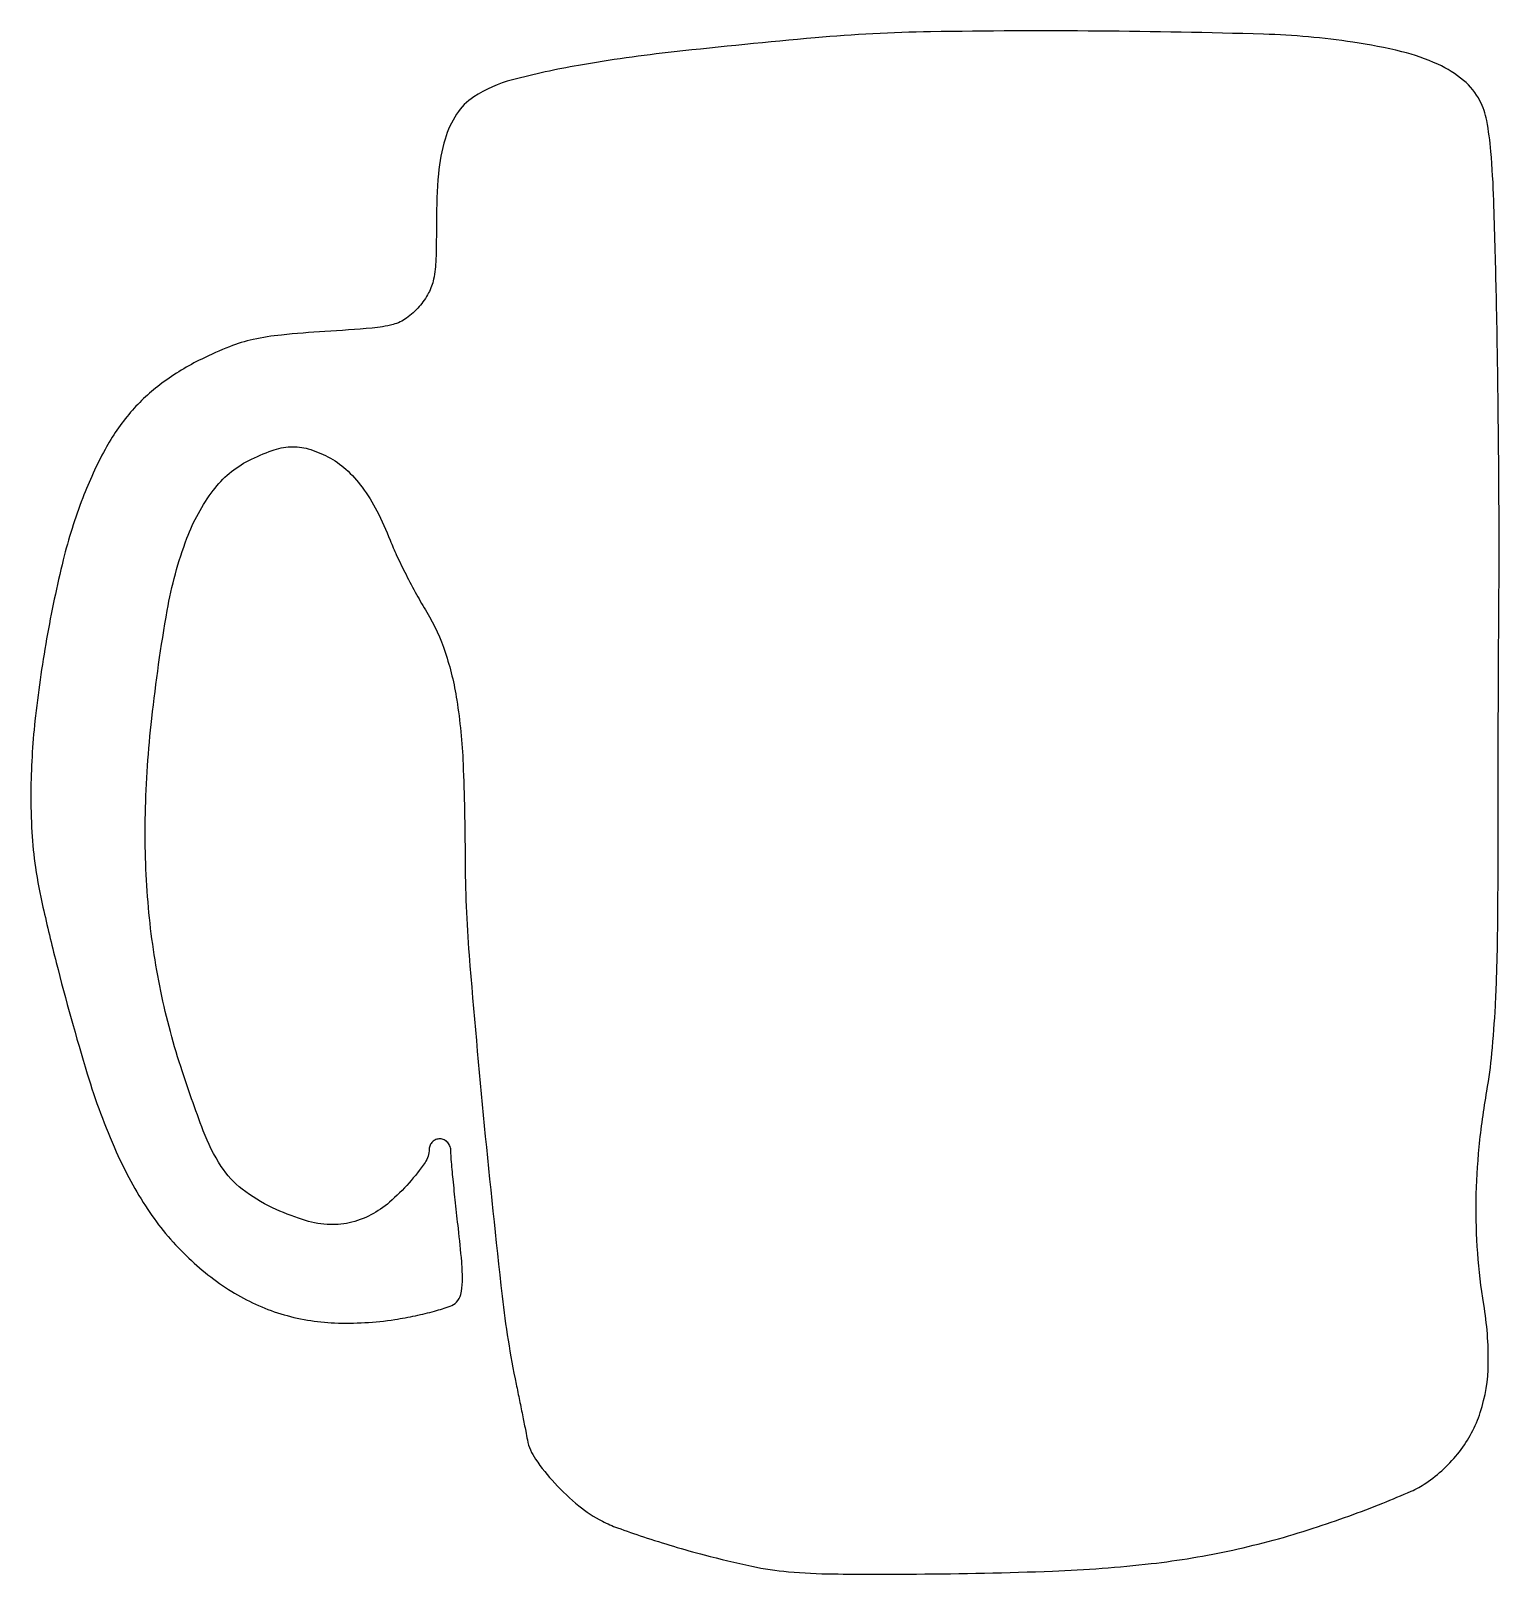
# Model space of a CAD drawing. Extents: x 1 to 204, y 1 to 215.
import ezdxf

# ---------------------------------------------------------------- set-up
doc = ezdxf.new("R2010")
doc.units = 0

msp = doc.modelspace()

# ---------------------------------------------------------------- linework, layer by layer
msp.add_lwpolyline([(109.5, 213.563074, 0.005127), (89.937192, 211.618912, 0.015515), (76.683825, 209.746655, 0.021476), (67.522988, 207.752759, 0.080715), (62.166474, 205.371355, 0.103832), (59.79855, 202.99896, 0.071889), (58.199253, 199.548288, 0.051376), (57.282787, 194.726041, 0.02129), (57, 188.087882, -0.007403), (56.922654, 182.864464, -0.042933), (56.60542, 180.128295, -0.074589), (55.90467, 178.209412, -0.05288), (54.599523, 176.320806, -0.059752), (52.847651, 174.717755, -0.091117), (50.987726, 173.842198, -0.043968), (48.086976, 173.343183, -0.005153), (41.532372, 172.869261, 0.008949), (35.509677, 172.38781, 0.03049), (31.625954, 171.766524, 0.038292), (28.328517, 170.760455, 0.0212), (24.474823, 169.06222, 0.044357), (18.965151, 165.713533, 0.05703), (14.625447, 161.681088, 0.053059), (11.088095, 156.534074, 0.032021), (7.985343, 149.805772, 0.031824), (5.292385, 141.235181, 0.016653), (2.987158, 130.28624, 0.016544), (1.372754, 118.922789, 0.025388), (0.803789, 109, 0.016065), (0.944758, 103.497951, 0.022525), (1.449002, 98.609416, 0.018364), (2.478144, 93.096368, 0.006818), (4.314875, 85.421841, 0.011693), (8.614216, 70.003045, 0.030466), (12.628621, 59.214588, 0.041641), (16.995821, 51.227586, 0.054247), (22.309325, 44.81572, 0.052779), (28.634738, 39.856148, 0.065726), (35.424478, 36.756768, 0.06447), (42.892768, 35.488582, 0.048242), (51.234185, 35.964273, 0.013307), (54.110153, 36.487573, 0.016698), (56.742115, 37.131634, 0.014945), (58.886365, 37.802621, 0.112748), (59.781525, 38.360985, 0.14309), (60.371123, 39.429316, 0.048725), (60.590158, 41.205957, 0.028182), (60.504248, 43.971436, 0.006664), (60.03973, 48.56724, -0.001955), (59.647241, 52.116001, -0.002495), (59.3146, 55.390064, -0.001938), (59.060116, 58.136802, -0.020958), (59.008205, 59.25, 0.084304), (58.89149, 59.918307, 0.092819), (58.561785, 60.485937, 0.099964), (58.072809, 60.865597, 0.115748), (57.5, 61, 0.093802), (56.927421, 60.891628, 0.09656), (56.440625, 60.581913, 0.099077), (56.114792, 60.119794, 0.104534), (56, 59.576725, -0.152639), (55.416523, 57.709958, -0.029729), (53.21308, 54.901818, -0.032393), (50.497358, 52.208404, -0.059887), (47.930544, 50.464083, -0.063825), (44.906945, 49.361163, -0.073812), (41.851794, 49.131786, -0.061424), (38.432968, 49.807437, -0.029489), (34.268488, 51.455199, -0.056721), (30.088391, 54.012577, -0.083271), (27.181967, 57.181178, -0.053791), (24.693812, 62.096097, -0.011954), (21.571734, 71, -0.029403), (18.661278, 82.185676, -0.02821), (17.03341, 93.791321, -0.026791), (16.672684, 106.064905, -0.021486), (17.559747, 119.25486, -0.015789), (19.693647, 134.214016, -0.046645), (22.424732, 144.218561, -0.071404), (26.071008, 150.856988, -0.114042), (31.003303, 155.001685, -0.032274), (34.219138, 156.388769, -0.074115), (36.799765, 156.89776, -0.082723), (39.236606, 156.608144, -0.048509), (41.970822, 155.515089, -0.06552), (44.45231, 153.787726, -0.048), (46.707023, 151.29804, -0.041093), (48.748293, 148.026525, -0.02635), (50.586985, 143.942334, 0.017187), (51.48332, 141.849779, 0.007895), (52.786852, 139.184411, 0.007809), (54.248062, 136.420122, 0.010707), (55.653968, 133.98332, -0.056393), (58.218064, 128.422459, -0.041127), (59.818398, 121.801836, -0.028536), (60.689226, 112.935813, -0.009643), (60.969124, 99.958771, 0.019562), (61.528055, 86.465216, 0.004049), (63.631173, 62.794124, 0.003839), (66.103228, 39.199281, 0.022985), (68.047279, 27, -0.000617), (68.513819, 24.730644, -0.000617), (68.974773, 22.460075, -0.000602), (69.372359, 20.476858, -0.002448), (69.606977, 19.26834, 0.105579), (70.719925, 16.615534, 0.034416), (73.392741, 13.28596, 0.034617), (76.716166, 10.150087, 0.053907), (80.008213, 7.99581, 0.030985), (82.085645, 7.0934, 0.007252), (85.673774, 5.85096, 0.007448), (89.851216, 4.540646, 0.007252), (94.102893, 3.343124, 0.012991), (100.70948, 1.767899, 0.029533), (105.782558, 1.00619, 0.02042), (111.923508, 0.704113, 0.003577), (123.5, 0.690659, 0.007706), (142.375244, 1.094727, 0.019514), (156.057121, 2.13434, 0.025112), (167.37172, 4.019253, 0.024817), (178.485888, 7.034389, 0.007836), (183.420472, 8.725742, 0.008742), (188.121391, 10.513245, 0.008178), (192.069415, 12.169437, 0.044889), (194.09187, 13.282928, 0.079273), (198.751327, 17.634189, 0.087106), (201.643665, 23.088242, 0.075613), (202.75313, 29.839093, 0.043933), (202.129252, 38.047377, -0.022652), (201.282424, 45.167863, -0.021873), (201.069619, 52.419712, -0.021202), (201.49374, 59.878438, -0.018541), (202.555191, 67.61901, 0.019949), (203.258069, 72.854155, 0.010462), (203.735095, 79.409004, 0.00851), (204.01556, 87.487594, 0.004519), (204.102115, 97.5, -0.000564), (204.109004, 106.885925, -0.000363), (204.137159, 117.765625, -0.000365), (204.180197, 128.408213, -0.000687), (204.233023, 137, 0.002779), (204.250165, 145.724675, 0.001368), (204.179935, 156.821875, 0.001357), (204.044217, 168.34464, 0.001978), (203.856862, 178.5, 0.002472), (203.51422, 191.026363, 0.0133), (203.112856, 197.833904, 0.023984), (202.539522, 202.104656, 0.075033), (201.599764, 204.837637, 0.099508), (199.320268, 207.660284, 0.065213), (195.773134, 209.89826, 0.048682), (190.767412, 211.642655, 0.022547), (184, 212.96486, 0.029481), (171.611751, 214.069301, 0.005486), (148.762962, 214.503505, 0.006129), (125.479801, 214.405074, 0.018081)], format="xyb", close=True)

doc.saveas('drawing.dxf')
